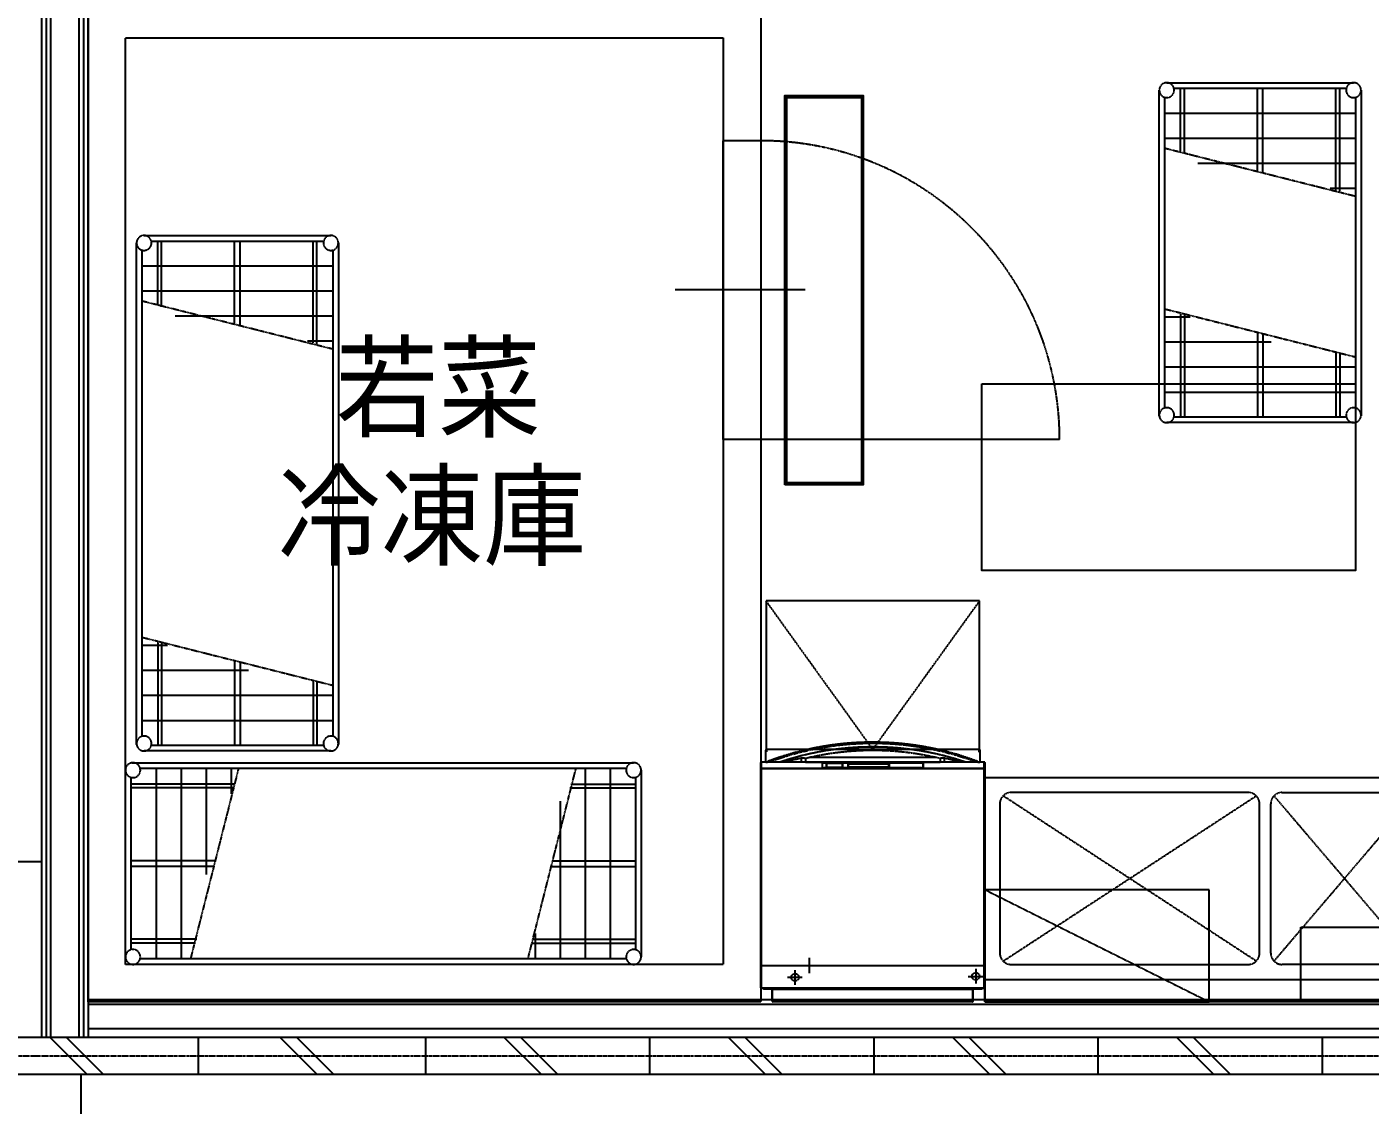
# Model space of a CAD drawing. Header units: millimetres. Extents: x 0 to 181737, y 0 to 59400.
# Drawn here: x 122034 to 125628, y 17443 to 20330 of the extents above; entities that cross this region are included whole.
import ezdxf
from ezdxf.enums import TextEntityAlignment as Align

# ---------------------------------------------------------------- set-up
doc = ezdxf.new("R2010")
doc.units = ezdxf.units.MM
doc.header["$LTSCALE"] = 0.2
doc.linetypes.add('CENTER', pattern=[50.8, 31.75, -6.35, 6.35, -6.35])
doc.linetypes.add('HIDDEN', pattern=[9.525, 6.35, -3.175])
for name, color, linetype in [('A_什器', 9, 'HIDDEN'), ('A_室名', 8, 'Continuous'), ('A_建築', 8, 'Continuous')]:
    doc.layers.add(name, color=color, linetype=linetype)
doc.layers.add('A_通芯', color=8, linetype='CENTER', plot=False)
doc.styles.get("Standard").update_dxf_attribs({"font": 'simplex.shx', "width": 0.8, "bigfont": 'extfont2.shx'})

msp = doc.modelspace()

# ---------------------------------------------------------------- linework, layer by layer
at = {"layer": 'A_什器'}
for p, q in [((125084, 20180.29), (125584, 20180.29)), ((125064, 19287.29), (125064, 20160.29)), ((125079, 19309.65), (125079, 20140.92)), ((125103.37, 20165.29), (125564.64, 20165.29)), ((125121.15, 19992.57), (125121.15, 20165.29)), ((125131.15, 19989.55), (125131.15, 20165.29)), ((125326.5, 19943.29), (125326.5, 20165.29)), ((125341.5, 19938.76), (125341.5, 20165.29)), ((125536.85, 19892.49), (125536.85, 20165.29)), ((125546.85, 19889.47), (125546.85, 20165.29)), ((125589, 20140.92), (125589, 19309.65)), ((125604, 20160.29), (125604, 19287.29)), ((125589, 20098.29), (125079, 20098.29)), ((123897.3, 19225), (123897.3, 20025)), ((123997.31, 20025), (123897.3, 20025)), ((123997.3, 20025), (123997.3, 19225)), ((123997.31, 20025), (123997.31, 19225)), ((125589, 20031.29), (125079, 20031.29)), ((125079, 20005.29), (125589, 19876.75)), ((125589, 19964.29), (125166.89, 19964.29)), ((125589, 19897.29), (125520.94, 19897.29)), ((122347.13, 19771.35), (122847.13, 19771.35)), ((122327.13, 18408.35), (122327.13, 19751.35)), ((122366.5, 19756.35), (122827.77, 19756.35)), ((122384.28, 19583.63), (122384.28, 19756.35)), ((122394.28, 19580.61), (122394.28, 19756.35)), ((122589.63, 19534.34), (122589.63, 19756.35)), ((122604.63, 19529.82), (122604.63, 19756.35)), ((122799.98, 19483.55), (122799.98, 19756.35)), ((122809.98, 19480.53), (122809.98, 19756.35)), ((122867.13, 19751.35), (122867.13, 18408.35)), ((122342.13, 18430.71), (122342.13, 19731.98)), ((122852.13, 19731.98), (122852.13, 18430.71)), ((122852.13, 19689.35), (122342.13, 19689.35)), ((122852.13, 19622.35), (122342.13, 19622.35)), ((122342.13, 19596.35), (122852.13, 19467.81)), ((123768.44, 19626.26), (124116.87, 19626.26)), ((123768.45, 19626.26), (124116.89, 19626.26)), ((125589, 19445.29), (125079, 19573.82)), ((125121.15, 19561.11), (125121.15, 19285.29)), ((125131.15, 19558.09), (125131.15, 19285.29)), ((122852.13, 19555.35), (122430.02, 19555.35)), ((125079, 19553.29), (125147.06, 19553.29)), ((122852.13, 19488.35), (122784.08, 19488.35)), ((125079, 19486.29), (125363.12, 19486.29)), ((125326.5, 19511.82), (125326.5, 19285.29)), ((125341.5, 19507.29), (125341.5, 19285.29)), ((125536.85, 19461.02), (125536.85, 19285.29)), ((125546.85, 19458.01), (125546.85, 19285.29)), ((125079, 19419.29), (125589, 19419.29)), ((125079, 19352.29), (125589, 19352.29)), ((125584, 19270.29), (125084, 19270.29)), ((125564.64, 19285.29), (125103.37, 19285.29)), ((124797.31, 19225), (123897.3, 19225)), ((124582.8, 18793), (124011.8, 18793)), ((124011.8, 18793), (124011.8, 18396)), ((124297.3, 18396), (124011.8, 18793)), ((124582.8, 18793), (124297.3, 18396)), ((124582.8, 18396), (124582.8, 18793)), ((122852.13, 18566.35), (122342.13, 18694.88)), ((122342.13, 18674.35), (122410.19, 18674.35)), ((122384.28, 18682.16), (122384.28, 18406.35)), ((122394.28, 18679.15), (122394.28, 18406.35)), ((122589.63, 18632.88), (122589.63, 18406.35)), ((122604.63, 18628.35), (122604.63, 18406.35)), ((122342.13, 18607.35), (122626.25, 18607.35)), ((122799.98, 18582.08), (122799.98, 18406.35)), ((122809.98, 18579.06), (122809.98, 18406.35)), ((122342.13, 18540.35), (122852.13, 18540.35)), ((122342.13, 18473.35), (122852.13, 18473.35)), ((122827.77, 18406.35), (122366.5, 18406.35)), ((122847.13, 18391.35), (122347.13, 18391.35)), ((124010.9, 18394.05), (124010.9, 18394.03)), ((124010.9, 18388.29), (124010.9, 18394.03)), ((124010.9, 18388.29), (124010.9, 18394.03)), ((124010.9, 18388.29), (124012.9, 18388.29)), ((124010.9, 18361.73), (124010.9, 18388.29)), ((124010.9, 18361.5), (124010.9, 18388.29)), ((124011.8, 18396), (124582.8, 18396)), ((124012.85, 18388.31), (124012.57, 18388.29)), ((124012.85, 18395.86), (124012.85, 18396)), ((124012.85, 18396), (124125.78, 18396)), ((124012.85, 18396), (124125.78, 18396)), ((124012.85, 18395.86), (124012.85, 18388.31)), ((124012.85, 18395.86), (124125.17, 18395.86)), ((124012.9, 18388.31), (124012.85, 18388.31)), ((124012.9, 18388.29), (124012.9, 18388.31)), ((124105.95, 18371.99), (124105.74, 18371.95)), ((124105.74, 18371.96), (124105.74, 18371.96)), ((124105.74, 18371.96), (124105.74, 18371.96)), ((124105.81, 18371.71), (124105.81, 18361.5)), ((124106.69, 18372.13), (124105.95, 18371.99)), ((124107.42, 18372.23), (124106.69, 18372.13)), ((124108.15, 18372.3), (124107.42, 18372.23)), ((124108.88, 18372.35), (124108.15, 18372.3)), ((124109.6, 18372.36), (124108.88, 18372.35)), ((124110.32, 18372.35), (124109.6, 18372.36)), ((124111.01, 18372.32), (124110.32, 18372.35)), ((124111.69, 18372.26), (124111.01, 18372.32)), ((124112.33, 18372.19), (124111.69, 18372.26)), ((124112.94, 18372.1), (124112.33, 18372.19)), ((124113.51, 18372), (124112.94, 18372.1)), ((124114.05, 18371.89), (124113.51, 18372)), ((124114.54, 18371.78), (124114.05, 18371.89)), ((124115, 18371.67), (124114.54, 18371.78)), ((124115.4, 18371.56), (124115, 18371.67)), ((124115.75, 18371.45), (124115.4, 18371.56)), ((124116.05, 18371.35), (124115.75, 18371.45)), ((124116.31, 18371.26), (124116.05, 18371.35)), ((124116.49, 18371.18), (124116.31, 18371.26)), ((124116.66, 18371.09), (124116.49, 18371.18)), ((124116.74, 18371.05), (124116.66, 18371.09)), ((124116.79, 18371), (124116.74, 18371.05)), ((124116.83, 18370.95), (124116.79, 18371)), ((124116.86, 18370.87), (124116.83, 18370.95)), ((124116.86, 18370.8), (124116.86, 18370.87)), ((124116.87, 18370.8), (124116.87, 18361.5)), ((124131.17, 18374.4), (124463.43, 18374.4)), ((124468.82, 18396), (124581.75, 18396)), ((124468.82, 18396), (124581.75, 18396)), ((124469.43, 18395.86), (124581.75, 18395.86)), ((124477.73, 18370.8), (124477.73, 18361.5)), ((124477.77, 18370.95), (124477.74, 18370.86)), ((124477.74, 18370.86), (124477.74, 18370.8)), ((124477.82, 18371.01), (124477.77, 18370.95)), ((124477.9, 18371.07), (124477.82, 18371.01)), ((124478.03, 18371.14), (124477.9, 18371.07)), ((124478.21, 18371.22), (124478.03, 18371.14)), ((124478.44, 18371.31), (124478.21, 18371.22)), ((124478.72, 18371.41), (124478.44, 18371.31)), ((124479.05, 18371.51), (124478.72, 18371.41)), ((124479.44, 18371.62), (124479.05, 18371.51)), ((124479.87, 18371.74), (124479.44, 18371.62)), ((124480.34, 18371.85), (124479.87, 18371.74)), ((124480.85, 18371.95), (124480.34, 18371.85)), ((124481.4, 18372.06), (124480.85, 18371.95)), ((124481.99, 18372.15), (124481.4, 18372.06)), ((124482.61, 18372.23), (124481.99, 18372.15)), ((124483.27, 18372.29), (124482.61, 18372.23)), ((124483.94, 18372.34), (124483.27, 18372.29)), ((124484.63, 18372.36), (124483.94, 18372.34)), ((124485.33, 18372.36), (124484.63, 18372.36)), ((124486.03, 18372.33), (124485.33, 18372.36)), ((124486.75, 18372.28), (124486.03, 18372.33)), ((124487.49, 18372.19), (124486.75, 18372.28)), ((124488.25, 18372.07), (124487.49, 18372.19)), ((124488.86, 18371.95), (124488.25, 18372.07)), ((124488.79, 18371.71), (124488.79, 18361.5)), ((124488.86, 18371.96), (124488.86, 18371.96)), ((124488.86, 18371.96), (124488.86, 18371.96)), ((124581.7, 18388.31), (124581.7, 18388.29)), ((124581.75, 18388.31), (124581.7, 18388.31)), ((124581.7, 18388.29), (124583.7, 18388.29)), ((124581.75, 18396), (124581.75, 18395.86)), ((124581.75, 18388.31), (124581.75, 18395.86)), ((124582.03, 18388.29), (124581.75, 18388.31)), ((124583.7, 18394.03), (124583.7, 18394.05)), ((124583.7, 18394.03), (124583.7, 18388.29)), ((124583.7, 18394.03), (124583.7, 18388.29)), ((124583.7, 18388.29), (124583.7, 18361.73)), ((124583.7, 18388.29), (124583.7, 18361.73)), ((122297.3, 17840), (122297.3, 18340)), ((122314.3, 18360), (123657.3, 18360)), ((122336.66, 18345), (123637.93, 18345)), ((122379.3, 18345), (122379.3, 17835)), ((122446.3, 18345), (122446.3, 17835)), ((122472.3, 17835), (122600.83, 18345)), ((122513.3, 18345), (122513.3, 18060.89)), ((122580.3, 18345), (122580.3, 18276.94)), ((123502.3, 18345), (123373.76, 17835)), ((123528.3, 17835), (123528.3, 18345)), ((123595.3, 17835), (123595.3, 18345)), ((123677.3, 18340), (123677.3, 17840)), ((123997.3, 18344.07), (123997.3, 18360.25)), ((123997.3, 18344.07), (123997.3, 18360.25)), ((123998.1, 18344.13), (123997.3, 18344.13)), ((123997.3, 17757.4), (123997.3, 18344.13)), ((123997.3, 17757.4), (123997.3, 18344.13)), ((123998.1, 18344.07), (123998.1, 18344.49)), ((123998.23, 18344.49), (123998.9, 18344.49)), ((123998.72, 18361.46), (123998.73, 18361.46)), ((123998.72, 18361.46), (123998.73, 18361.46)), ((123998.73, 18361.46), (123998.81, 18361.5)), ((123998.73, 18361.46), (123998.81, 18361.5)), ((123998.81, 18361.5), (123998.9, 18361.45)), ((124595.79, 18361.5), (123998.81, 18361.5)), ((123998.81, 18361.5), (123998.9, 18361.45)), ((124010.9, 18361.5), (123998.81, 18361.5)), ((124595.7, 18361.45), (123998.9, 18361.45)), ((123998.9, 18361.45), (123998.9, 18345.67)), ((123998.9, 18343.77), (123998.9, 18345.67)), ((123998.9, 18345.67), (124595.7, 18345.67)), ((123998.9, 18343.77), (123998.9, 17757.4)), ((124595.7, 18343.77), (123998.9, 18343.77)), ((124010.9, 18361.73), (124015.8, 18361.73)), ((124010.9, 18361.5), (124010.9, 18361.73)), ((124015.8, 18362.05), (124015.8, 18363.09)), ((124015.8, 18362.05), (124015.8, 18361.5)), ((124116.87, 18361.73), (124477.73, 18361.73)), ((124161.46, 18359.49), (124161.43, 18359.36)), ((124161.43, 18359.36), (124161.43, 18347.44)), ((124161.43, 18347.44), (124161.46, 18347.31)), ((124161.55, 18359.62), (124161.46, 18359.49)), ((124161.46, 18347.31), (124161.55, 18347.19)), ((124161.71, 18359.74), (124161.55, 18359.62)), ((124161.55, 18347.19), (124161.71, 18347.06)), ((124161.93, 18359.86), (124161.71, 18359.74)), ((124161.71, 18347.06), (124161.93, 18346.95)), ((124162.2, 18359.97), (124161.93, 18359.86)), ((124161.93, 18346.95), (124162.2, 18346.84)), ((124162.53, 18360.07), (124162.2, 18359.97)), ((124162.24, 18359), (124162.2, 18358.88)), ((124162.2, 18358.88), (124162.2, 18346.95)), ((124162.2, 18346.84), (124162.53, 18346.73)), ((124162.35, 18359.12), (124162.24, 18359)), ((124162.53, 18359.24), (124162.35, 18359.12)), ((124162.9, 18360.17), (124162.53, 18360.07)), ((124162.77, 18359.36), (124162.53, 18359.24)), ((124162.53, 18346.73), (124162.9, 18346.64)), ((124163.08, 18359.46), (124162.77, 18359.36)), ((124163.33, 18360.25), (124162.9, 18360.17)), ((124162.9, 18346.64), (124163.33, 18346.55)), ((124162.97, 18358.39), (124163.01, 18358.5)), ((124162.97, 18346.67), (124162.97, 18358.39)), ((124163.01, 18358.5), (124163.05, 18358.55)), ((124163.05, 18358.9), (124163.08, 18359.02)), ((124163.05, 18346.98), (124163.05, 18358.9)), ((124163.08, 18346.87), (124163.05, 18346.98)), ((124163.05, 18346.79), (124163.05, 18346.98)), ((124163.08, 18346.67), (124163.05, 18346.79)), ((124163.45, 18359.56), (124163.08, 18359.46)), ((124163.08, 18359.02), (124163.19, 18359.13)), ((124163.19, 18346.76), (124163.08, 18346.87)), ((124163.12, 18346.63), (124163.08, 18346.67)), ((124163.19, 18359.13), (124163.36, 18359.23)), ((124163.36, 18346.65), (124163.19, 18346.76)), ((124163.79, 18360.32), (124163.33, 18360.25)), ((124163.33, 18346.55), (124163.79, 18346.48)), ((124163.36, 18359.23), (124163.6, 18359.33)), ((124163.6, 18346.56), (124163.36, 18346.65)), ((124163.87, 18359.64), (124163.45, 18359.56)), ((124163.6, 18359.33), (124163.9, 18359.42)), ((124163.75, 18346.51), (124163.6, 18346.56)), ((124164.28, 18360.39), (124163.79, 18360.32)), ((124163.79, 18346.48), (124164.28, 18346.42)), ((124164.34, 18359.71), (124163.87, 18359.64)), ((124163.9, 18359.42), (124164.25, 18359.5)), ((124164.25, 18359.5), (124164.65, 18359.57)), ((124164.81, 18360.43), (124164.28, 18360.39)), ((124164.28, 18346.42), (124164.81, 18346.37)), ((124164.84, 18359.76), (124164.34, 18359.71)), ((124164.65, 18359.57), (124165.09, 18359.62)), ((124165.35, 18360.47), (124164.81, 18360.43)), ((124164.81, 18346.37), (124165.35, 18346.33)), ((124165.37, 18359.8), (124164.84, 18359.76)), ((124165.09, 18359.62), (124165.56, 18359.66)), ((124165.91, 18360.49), (124165.35, 18360.47)), ((124165.35, 18346.33), (124165.91, 18346.31)), ((124165.92, 18359.83), (124165.37, 18359.8)), ((124165.56, 18359.66), (124166.05, 18359.68)), ((124166.48, 18360.5), (124165.91, 18360.49)), ((124165.91, 18346.31), (124166.48, 18346.3)), ((124166.48, 18359.84), (124165.92, 18359.83)), ((124166.05, 18359.68), (124166.55, 18359.69)), ((124166.48, 18359.84), (124166.48, 18360.5)), ((124428.13, 18360.5), (124166.48, 18360.5)), ((124166.48, 18359.84), (124166.48, 18359.69)), ((124428.13, 18359.84), (124166.48, 18359.84)), ((124166.48, 18346.33), (124166.48, 18346.3)), ((124428.13, 18346.33), (124166.48, 18346.33)), ((124166.48, 18346.3), (124428.13, 18346.3)), ((124166.55, 18359.69), (124428.05, 18359.69)), ((124172.43, 18357.54), (124172.4, 18357.45)), ((124172.4, 18357.45), (124172.4, 18348.43)), ((124172.46, 18357.57), (124172.43, 18357.54)), ((124173.11, 18357.74), (124173.11, 18348.72)), ((124174.6, 18358.1), (124174.6, 18358.08)), ((124214.7, 18358.1), (124174.6, 18358.1)), ((124214.7, 18358.08), (124174.6, 18358.08)), ((124174.6, 18347.94), (124174.6, 18348.39)), ((124174.6, 18348.39), (124214.7, 18348.39)), ((124174.6, 18347.94), (124214.7, 18347.94)), ((124214.7, 18358.08), (124214.7, 18358.1)), ((124214.7, 18348.39), (124214.7, 18347.94)), ((124216.18, 18348.72), (124216.18, 18357.74)), ((124216.86, 18357.54), (124216.83, 18357.57)), ((124216.9, 18357.45), (124216.86, 18357.54)), ((124216.9, 18348.43), (124216.9, 18357.45)), ((124231.44, 18348.33), (124231.44, 18357.55)), ((124231.63, 18357.41), (124231.81, 18356.77)), ((124231.63, 18357.41), (124231.63, 18348.19)), ((124231.81, 18348.11), (124231.81, 18356.77)), ((124233.15, 18357.94), (124233.15, 18357.75)), ((124233.15, 18357.94), (124339.15, 18357.94)), ((124339.15, 18357.75), (124233.15, 18357.75)), ((124233.15, 18357.75), (124233.15, 18357.08)), ((124233.15, 18357.08), (124339.15, 18357.08)), ((124233.15, 18347.95), (124233.15, 18347.95)), ((124339.15, 18347.95), (124233.15, 18347.95)), ((124339.15, 18347.95), (124233.15, 18347.95)), ((124339.15, 18357.94), (124339.15, 18357.75)), ((124339.15, 18357.75), (124339.15, 18357.08)), ((124339.22, 18347.95), (124339.15, 18347.95)), ((124339.15, 18347.95), (124339.15, 18347.95)), ((124339.51, 18347.96), (124339.22, 18347.95)), ((124339.79, 18347.98), (124339.51, 18347.96)), ((124340.05, 18348.01), (124339.79, 18347.98)), ((124340.27, 18348.05), (124340.05, 18348.01)), ((124340.45, 18348.09), (124340.27, 18348.05)), ((124340.57, 18348.14), (124340.45, 18348.09)), ((124340.66, 18357.41), (124340.49, 18356.77)), ((124340.49, 18356.77), (124340.49, 18348.11)), ((124340.64, 18348.17), (124340.57, 18348.14)), ((124340.67, 18348.19), (124340.64, 18348.17)), ((124340.66, 18348.19), (124340.66, 18357.41)), ((124340.67, 18348.19), (124340.67, 18348.19)), ((124340.85, 18357.55), (124340.85, 18348.33)), ((124428.05, 18359.69), (124428.54, 18359.68)), ((124428.69, 18360.49), (124428.13, 18360.5)), ((124428.13, 18360.5), (124428.13, 18359.84)), ((124428.68, 18359.83), (124428.13, 18359.84)), ((124428.13, 18359.84), (124428.13, 18359.69)), ((124428.13, 18346.3), (124428.13, 18346.33)), ((124428.13, 18346.3), (124428.69, 18346.31)), ((124428.54, 18359.68), (124429.03, 18359.66)), ((124429.23, 18359.8), (124428.68, 18359.83)), ((124429.25, 18360.47), (124428.69, 18360.49)), ((124428.69, 18346.31), (124429.25, 18346.33)), ((124429.03, 18359.66), (124429.5, 18359.62)), ((124429.76, 18359.76), (124429.23, 18359.8)), ((124429.79, 18360.43), (124429.25, 18360.47)), ((124429.25, 18346.33), (124429.79, 18346.37)), ((124429.5, 18359.62), (124429.94, 18359.57)), ((124430.26, 18359.71), (124429.76, 18359.76)), ((124430.32, 18360.39), (124429.79, 18360.43)), ((124429.79, 18346.37), (124430.32, 18346.42)), ((124429.94, 18359.57), (124430.34, 18359.5)), ((124430.73, 18359.64), (124430.26, 18359.71)), ((124430.81, 18360.32), (124430.32, 18360.39)), ((124430.32, 18346.42), (124430.81, 18346.48)), ((124430.34, 18359.5), (124430.69, 18359.42)), ((124430.69, 18359.42), (124430.99, 18359.33)), ((124431.15, 18359.56), (124430.73, 18359.64)), ((124431.27, 18360.25), (124430.81, 18360.32)), ((124430.81, 18346.48), (124431.27, 18346.55)), ((124430.99, 18346.56), (124430.84, 18346.51)), ((124430.99, 18359.33), (124431.23, 18359.23)), ((124431.23, 18346.65), (124430.99, 18346.56)), ((124431.52, 18359.46), (124431.15, 18359.56)), ((124431.23, 18359.23), (124431.4, 18359.13)), ((124431.4, 18346.76), (124431.23, 18346.65)), ((124431.7, 18360.17), (124431.27, 18360.25)), ((124431.27, 18346.55), (124431.7, 18346.64)), ((124431.4, 18359.13), (124431.51, 18359.02)), ((124431.51, 18346.87), (124431.4, 18346.76)), ((124431.51, 18346.67), (124431.47, 18346.63)), ((124431.51, 18359.02), (124431.55, 18358.9)), ((124431.55, 18346.98), (124431.51, 18346.87)), ((124431.55, 18346.79), (124431.51, 18346.67)), ((124431.83, 18359.36), (124431.52, 18359.46)), ((124431.55, 18358.9), (124431.55, 18346.98)), ((124431.55, 18358.55), (124431.59, 18358.5)), ((124431.55, 18346.79), (124431.55, 18346.98)), ((124431.59, 18358.5), (124431.63, 18358.39)), ((124431.63, 18358.39), (124431.63, 18346.67)), ((124432.07, 18360.07), (124431.7, 18360.17)), ((124431.7, 18346.64), (124432.07, 18346.73)), ((124432.08, 18359.24), (124431.83, 18359.36)), ((124432.4, 18359.97), (124432.07, 18360.07)), ((124432.07, 18346.73), (124432.4, 18346.84)), ((124432.25, 18359.12), (124432.08, 18359.24)), ((124432.36, 18359), (124432.25, 18359.12)), ((124432.4, 18358.88), (124432.36, 18359)), ((124432.68, 18359.86), (124432.4, 18359.97)), ((124432.4, 18346.95), (124432.4, 18358.88)), ((124432.4, 18346.84), (124432.68, 18346.95)), ((124432.89, 18359.74), (124432.68, 18359.86)), ((124432.68, 18346.95), (124432.89, 18347.06)), ((124433.05, 18359.62), (124432.89, 18359.74)), ((124432.89, 18347.06), (124433.05, 18347.19)), ((124433.14, 18359.49), (124433.05, 18359.62)), ((124433.05, 18347.19), (124433.14, 18347.31)), ((124433.18, 18359.36), (124433.14, 18359.49)), ((124433.14, 18347.31), (124433.18, 18347.44)), ((124433.18, 18347.44), (124433.18, 18359.36)), ((124578.8, 18362.05), (124578.8, 18363.09)), ((124578.8, 18361.5), (124578.8, 18362.05)), ((124578.8, 18361.73), (124583.7, 18361.73)), ((124583.7, 18361.73), (124583.7, 18361.5)), ((124583.7, 18361.73), (124583.7, 18361.5)), ((124595.79, 18361.5), (124583.7, 18361.5)), ((124595.7, 18361.45), (124595.79, 18361.5)), ((124595.7, 18361.45), (124595.79, 18361.5)), ((124595.7, 18345.67), (124595.7, 18361.45)), ((124595.7, 18345.67), (124595.7, 18343.77)), ((124595.7, 18344.49), (124596.37, 18344.49)), ((124595.7, 17757.4), (124595.7, 18343.77)), ((124595.79, 18361.5), (124595.88, 18361.46)), ((124595.79, 18361.5), (124595.88, 18361.46)), ((124595.88, 18361.46), (124595.89, 18361.44)), ((124595.88, 18361.46), (124595.89, 18361.44)), ((124596.5, 18344.13), (124597.3, 18344.13)), ((124596.5, 18344.13), (124596.5, 18344.07)), ((124597.3, 18360.25), (124597.3, 18344.14)), ((124597.3, 18360.25), (124597.3, 18344.14)), ((124597.3, 18344.13), (124597.3, 17757.4)), ((124597.3, 18344.13), (124597.3, 17757.4)), ((122312.3, 17859.36), (122312.3, 18320.64)), ((122588.11, 18302.85), (122312.3, 18302.85)), ((123489.58, 18302.85), (123662.3, 18302.85)), ((123662.3, 18320.64), (123662.3, 17859.36)), ((124597.3, 18320), (125797.3, 18320)), ((124597.3, 17720), (124597.3, 18320)), ((122585.1, 18292.85), (122312.3, 18292.85)), ((123486.56, 18292.85), (123662.3, 18292.85)), ((125323.51, 17828.79), (124646.09, 18271.21)), ((124646.09, 17828.79), (125323.51, 18271.21)), ((125302.3, 18280), (124667.3, 18280)), ((125371.09, 17828.79), (125748.51, 18271.21)), ((125748.51, 17828.79), (125371.09, 18271.21)), ((125392.3, 18280), (125727.3, 18280)), ((123461.3, 17835), (123461.3, 18257.11)), ((124637.3, 18250), (124637.3, 17850)), ((125332.3, 17850), (125332.3, 18250)), ((125362.3, 17850), (125362.3, 18250)), ((122538.83, 18097.5), (122312.3, 18097.5)), ((122534.3, 18082.5), (122312.3, 18082.5)), ((123435.77, 18082.5), (123662.3, 18082.5)), ((123440.29, 18097.5), (123662.3, 18097.5)), ((124597.3, 18020), (125197.3, 17720)), ((125197.3, 18020), (124597.3, 18020)), ((124597.3, 18020), (124597.3, 17720)), ((125197.3, 17720), (125197.3, 18020)), ((123394.3, 17835), (123394.3, 17903.06)), ((125442.58, 17720), (125442.58, 17920)), ((125442.58, 17920), (125717.58, 17920)), ((122488.03, 17887.15), (122312.3, 17887.15)), ((122485.02, 17877.15), (122312.3, 17877.15)), ((123386.48, 17877.15), (123662.3, 17877.15)), ((123389.5, 17887.15), (123662.3, 17887.15)), ((123637.93, 17835), (122336.66, 17835)), ((124128.4, 17796.8), (124128.4, 17837.2)), ((123657.3, 17820), (122314.3, 17820)), ((123997.3, 17817), (124597.3, 17817)), ((124089.4, 17765.5), (124089.4, 17805.5)), ((124572.9, 17808), (124572.9, 17768)), ((124667.3, 17820), (125302.3, 17820)), ((125727.3, 17820), (125392.3, 17820)), ((124069.4, 17785.5), (124109.4, 17785.5)), ((124552.9, 17788), (124592.9, 17788)), ((124597.3, 17780), (125797.3, 17780)), ((123997.3, 17757.4), (123998.9, 17757.4)), ((123998.59, 17756.83), (123998.28, 17756.92)), ((123998.94, 17756.75), (123998.59, 17756.83)), ((123998.9, 17757.4), (124595.7, 17757.4)), ((123998.9, 17756.6), (123998.95, 17756.6)), ((123998.9, 17756.6), (123998.9, 17755.8)), ((123998.9, 17755.8), (123999.04, 17755.8)), ((123998.9, 17755.8), (123999.04, 17755.8)), ((124595.56, 17755.8), (123999.04, 17755.8)), ((123999.78, 17755.8), (123999.04, 17755.8)), ((123999.75, 17755.44), (123999.78, 17755.8)), ((123999.75, 17755.44), (123999.78, 17755.8)), ((124001.74, 17755.26), (123999.75, 17755.44)), ((124001.74, 17755.26), (123999.75, 17755.44)), ((124001.79, 17755.8), (124001.74, 17755.26)), ((124004.68, 17755.01), (124001.74, 17755.26)), ((124004.68, 17755.01), (124001.74, 17755.26)), ((124004.75, 17755.8), (124004.68, 17755.01)), ((124004.85, 17755.8), (124004.85, 17755)), ((124004.85, 17755), (124028.9, 17755)), ((124004.85, 17755), (124027.15, 17755)), ((124028.3, 17721.95), (124028.3, 17753.85)), ((124028.3, 17753.85), (124029.1, 17753.85)), ((124028.3, 17721.95), (124028.3, 17753.85)), ((124028.9, 17755.8), (124028.9, 17755)), ((124029.1, 17755.8), (124029.1, 17755)), ((124029.1, 17755), (124029.1, 17753.85)), ((124029.1, 17755), (124565.5, 17755)), ((124029.1, 17721.95), (124029.1, 17753.85)), ((124029.1, 17721.95), (124029.1, 17753.85)), ((124029.1, 17753.85), (124565.5, 17753.85)), ((124565.5, 17755.8), (124565.5, 17755)), ((124565.5, 17753.85), (124565.5, 17755)), ((124565.5, 17721.95), (124565.5, 17753.85)), ((124566.3, 17753.85), (124565.5, 17753.85)), ((124565.5, 17721.95), (124565.5, 17753.85)), ((124565.7, 17755), (124565.7, 17755.8)), ((124565.7, 17755), (124589.75, 17755)), ((124566.3, 17721.95), (124566.3, 17753.85)), ((124566.3, 17721.95), (124566.3, 17753.85)), ((124567.45, 17755), (124589.75, 17755)), ((124589.75, 17755.8), (124589.75, 17755)), ((124589.85, 17755.8), (124589.92, 17755.01)), ((124592.86, 17755.26), (124589.92, 17755.01)), ((124592.86, 17755.26), (124589.92, 17755.01)), ((124592.86, 17755.26), (124592.81, 17755.8)), ((124594.85, 17755.44), (124592.86, 17755.26)), ((124594.85, 17755.44), (124592.86, 17755.26)), ((124594.82, 17755.8), (124594.85, 17755.44)), ((124594.82, 17755.8), (124594.85, 17755.44)), ((124595.56, 17755.8), (124594.82, 17755.8)), ((124595.56, 17755.8), (124595.7, 17755.8)), ((124595.56, 17755.8), (124595.7, 17755.8)), ((124595.65, 17756.6), (124595.7, 17756.6)), ((124595.71, 17756.75), (124595.66, 17756.74)), ((124595.7, 17757.4), (124597.3, 17757.4)), ((124595.7, 17756.6), (124595.7, 17755.8)), ((124596.32, 17756.91), (124595.71, 17756.75)), ((124028.3, 17721.95), (124029.1, 17721.95)), ((124029.1, 17721.95), (124029.19, 17721.5)), ((124565.5, 17721.95), (124029.1, 17721.95)), ((124029.19, 17721.5), (124029.38, 17721.23)), ((124564.35, 17720), (124030.25, 17720)), ((124564.35, 17720), (124030.25, 17720)), ((124565.21, 17721.2), (124565.42, 17721.53)), ((124565.42, 17721.53), (124565.5, 17721.95)), ((124566.3, 17721.95), (124565.5, 17721.95)), ((124597.3, 17720), (125197.3, 17720)), ((125797.3, 17720), (124597.3, 17720)), ((125717.58, 17720), (125442.58, 17720))]:
    msp.add_line(p, q, dxfattribs=at)
for points in [[(120892.3, 20425), (122072.3, 20425), (122072.3, 18095), (120892.3, 18095)], [(122197.3, 20400), (123997.3, 20400), (123997.3, 17720), (122197.3, 17720)], [(122297.3, 20300), (123897.3, 20300), (123897.3, 17820), (122297.3, 17820)]]:
    msp.add_lwpolyline(points, close=True, dxfattribs=at)
at = {"layer": 'A_什器', "linetype": 'Continuous'}
msp.add_lwpolyline([(124589, 19374.18), (125589, 19374.18), (125589, 18874.18), (124589, 18874.18)], close=True, dxfattribs=at)
at = {"layer": 'A_什器'}
for centre in [(124089.4, 17785.5), (124572.9, 17788)]:
    msp.add_circle(centre, 10, dxfattribs=at)
for centre, radius, start, end in [((125084, 20160.29), 20, 180, 90), ((125084, 20160.29), 20, 90, 180), ((125584, 20160.29), 20, 90, 0), ((125584, 20160.29), 20, 0, 90), ((123997.31, 19225), 800, 0, 90), ((122347.13, 19751.35), 20, 180, 90), ((122347.13, 19751.35), 20, 90, 180), ((122847.13, 19751.35), 20, 90, 0), ((122847.13, 19751.35), 20, 0, 90), ((125084, 19290.29), 20, 270, 180), ((125584, 19290.29), 20, 0, 270), ((125084, 19290.29), 20, 180, 270), ((125584, 19290.29), 20, 270, 0), ((122347.13, 18411.35), 20, 270, 180), ((122347.13, 18411.35), 20, 180, 270), ((122847.13, 18411.35), 20, 0, 270), ((122847.13, 18411.35), 20, 270, 0), ((124297.3, 17622.54), 792.25, 69.18681, 110.81319), ((124297.3, 17622.54), 791.28, 69.16041, 110.83959), ((124297.3, 17622.54), 788.8, 69.52473, 110.47527), ((124297.3, 17622.54), 792.25, 77.49651, 102.50349), ((124012.85, 18394.05), 1.95, 90, 180), ((124012.85, 18394.05), 1.95, 90, 180), ((124012.8, 18393.96), 1.9, 88.49532, 177.98946), ((124297.3, 17622.54), 779.59, 71.42173, 108.57827), ((124297.3, 17622.54), 779.43, 71.45516, 108.54484), ((124341.81, 17231.9), 1164.24, 101.69889, 104.01035), ((124331.02, 17281.82), 1112.92, 101.67513, 104.03797), ((124104.97, 18371.61), 0.846, 7.33104, 24.65281), ((124109.93, 18354.18), 18.01, 67.34692, 103.23472), ((124297.3, 17622.54), 770, 76.43714, 103.56373), ((124484.72, 18353.57), 18.59, 77.34008, 112.07828), ((124489.63, 18371.61), 0.846, 155.34788, 172.66859), ((124255.95, 17247.7), 1147.88, 76.00428, 78.29635), ((124254.61, 17240.06), 1155.87, 75.97971, 78.30755), ((124581.75, 18394.05), 1.95, 0, 90), ((124581.75, 18394.05), 1.95, 0, 90), ((124581.8, 18393.96), 1.9, 2.01054, 91.50468), ((122317.3, 18340), 20, 90, 180), ((122317.3, 18340), 20, 180, 90), ((123657.3, 18340), 20, 90, 0), ((123657.3, 18340), 20, 0, 90), ((123998.62, 18360.16), 1.32, 77.79519, 176.2285), ((123998.62, 18360.16), 1.32, 77.79519, 176.2285), ((123999, 18347.94), 4.17, 245.95953, 268.63429), ((123998.9, 18344.08), 1.59, 90.1355, 178.10145), ((123999.03, 18345.12), 1.35, 226.77159, 264.69358), ((123998.92, 18344.09), 0.805, 91.09117, 177.2335), ((124161.43, 18358.51), 0.851, 25.31895, 90.34511), ((124161.43, 18346.59), 0.851, 25.31895, 90.34511), ((124165.71, 18356.1), 9.81, 248.67272, 274.462), ((124162.97, 18359.24), 0.851, 205.31895, 270.34511), ((124173.11, 18356.73), 1.01, 89.87188, 134.64839), ((124173.11, 18347.71), 1.01, 89.87188, 134.64839), ((124174.1, 18350.85), 2.95, 234.88645, 279.75812), ((124174.25, 18354.99), 3.13, 83.56601, 124.80569), ((124174.24, 18356.18), 1.93, 79.49554, 125.85989), ((124174.24, 18350.29), 1.93, 234.14011, 280.50446), ((124214.99, 18354.74), 3.38, 57.25139, 95.03711), ((124215.05, 18356.18), 1.93, 54.14011, 100.50446), ((124215.05, 18350.29), 1.93, 259.49554, 305.85989), ((124215.24, 18350.66), 2.77, 258.70086, 306.65457), ((124216.18, 18356.73), 1.01, 45.35161, 90.12812), ((124216.18, 18347.71), 1.01, 45.35161, 90.12812), ((124232.74, 18355.75), 2.22, 79.49554, 125.85989), ((124231.44, 18357.35), 0.199, 15.95018, 90.48179), ((124231.44, 18348.13), 0.199, 15.95018, 90.48179), ((124232.74, 18350.13), 2.22, 234.14011, 280.50446), ((124232.79, 18355.81), 1.97, 79.49554, 125.85989), ((124232.85, 18351.02), 3.09, 246.68517, 275.56045), ((124232.83, 18355.36), 1.74, 79.49554, 125.85989), ((124339.55, 18355.75), 2.22, 54.14011, 100.50446), ((124339.51, 18355.81), 1.97, 54.14011, 100.50446), ((124339.46, 18355.36), 1.74, 54.14011, 100.50446), ((124339.55, 18350.13), 2.22, 259.49554, 305.85989), ((124340.85, 18357.35), 0.199, 89.51821, 164.04982), ((124340.85, 18348.13), 0.199, 89.51821, 164.04982), ((124428.91, 18355.93), 9.64, 265.31448, 291.56102), ((124431.63, 18359.24), 0.851, 269.65489, 334.68105), ((124433.17, 18358.51), 0.851, 89.65489, 154.68105), ((124433.17, 18346.59), 0.851, 89.65489, 154.68105), ((124595.98, 18360.16), 1.33, 3.88178, 102.09452), ((124595.98, 18360.16), 1.33, 3.88178, 102.09452), ((124595.7, 18344.08), 1.59, 1.89855, 89.8645), ((124595.68, 18344.09), 0.805, 2.7665, 88.90883), ((124595.58, 18345.12), 1.35, 275.30642, 313.22841), ((124595.6, 18347.94), 4.17, 271.36571, 294.04047), ((124667.3, 18250), 30, 90, 180), ((125302.3, 18250), 30, 0, 90), ((125392.3, 18250), 30, 90, 180), ((122317.3, 17840), 20, 270, 180), ((122317.3, 17840), 20, 180, 270), ((123657.3, 17840), 20, 0, 270), ((123657.3, 17840), 20, 270, 0), ((124667.3, 17850), 30, 180, 270), ((125302.3, 17850), 30, 270, 0), ((125392.3, 17850), 30, 180, 270), ((123998.9, 17757.4), 1.6, 180, 269.99999), ((123998.9, 17757.4), 1.6, 180, 269.99999), ((123999.17, 17758.01), 1.24, 209.76246, 258.85271), ((123998.9, 17757.4), 0.8, 180, 270), ((124008.67, 17757.46), 9.77, 180.33447, 189.76784), ((124004.85, 17756.95), 1.95, 265, 270), ((124004.85, 17756.95), 1.95, 265, 270), ((124027.15, 17753.85), 1.15, 0, 90), ((124027.15, 17753.85), 1.15, 0, 90), ((124027.15, 17753.85), 1.95, 0, 36.13881), ((124567.45, 17753.85), 1.95, 143.86119, 180), ((124567.45, 17753.85), 1.15, 90, 180), ((124567.45, 17753.85), 1.15, 90, 180), ((124589.75, 17756.95), 1.95, 270, 275), ((124589.75, 17756.95), 1.95, 270, 275), ((124585.93, 17757.46), 9.77, 350.23216, 359.66553), ((124595.41, 17758.04), 1.27, 281.78844, 329.45762), ((124595.7, 17757.4), 0.8, 270, 0), ((124595.7, 17757.4), 1.6, 270.00001, 0), ((124595.7, 17757.4), 1.6, 270.00001, 0), ((124030.25, 17721.95), 1.95, 180.01464, 269.98536), ((124030.25, 17721.95), 1.95, 180.01464, 269.98536), ((124032.35, 17722.55), 3.31, 190.49548, 230.5331), ((124564.35, 17721.95), 1.95, 270.01464, 359.98536), ((124562.59, 17722.35), 2.94, 306.81044, 352.16098), ((124564.35, 17721.95), 1.95, 270.01464, 359.98536)]:
    msp.add_arc(centre, radius, start, end, dxfattribs=at)
at = {"layer": 'A_建築'}
for p, q in [((122072.3, 20525), (122072.3, 17625)), ((122084.8, 20512.5), (122084.8, 17625)), ((122184.8, 20412.5), (122184.8, 17625)), ((122197.3, 20400), (122197.3, 17625)), ((129562.3, 17725), (122197.3, 17725))]:
    msp.add_line(p, q, dxfattribs=at)
at = {"layer": 'A_建築', "linetype": 'Continuous'}
for points in [[(122097.3, 17625), (122097.3, 20500), (123972.3, 20500), (123972.3, 20425), (122172.3, 20425), (122172.3, 17625)], [(130847.3, 17712.5), (130062.3, 17712.5), (130062.3, 18052.5), (129574.8, 18052.5), (129574.8, 17712.5), (122197.3, 17712.5)], [(130922.3, 17647.5), (129997.3, 17647.5), (129997.3, 17987.5), (129639.8, 17987.5), (129639.8, 17647.5), (122197.3, 17647.5)], [(121000.27, 17625), (128666.8, 17625), (128674.8, 17617), (128674.8, 17533), (128666.8, 17525), (121000.27, 17525), (120992.27, 17533), (120992.27, 17617), (121000.27, 17625)], [(122094.59, 17625), (122194.59, 17525)], [(122138.92, 17625), (122238.92, 17525)], [(122492.27, 17625), (122492.27, 17525)], [(122710.38, 17625), (122810.38, 17525)], [(122754.71, 17625), (122854.71, 17525)], [(123100, 17625), (123100, 17525)], [(123310.38, 17625), (123410.38, 17525)], [(123354.71, 17625), (123454.71, 17525)], [(123700, 17625), (123700, 17525)], [(123910.38, 17625), (124010.38, 17525)], [(123954.71, 17625), (124054.71, 17525)], [(124300, 17625), (124300, 17525)], [(124510.38, 17625), (124610.38, 17525)], [(124554.71, 17625), (124654.71, 17525)], [(124900, 17625), (124900, 17525)], [(125110.38, 17625), (125210.38, 17525)], [(125154.71, 17625), (125254.71, 17525)], [(125500, 17625), (125500, 17525)], [(122177.8, 17525), (122177.8, 15562), (113151.8, 15562), (113151.8, 17525)]]:
    msp.add_lwpolyline(points, dxfattribs=at)
at = {"layer": 'A_建築', "linetype": 'Continuous', "lineweight": -3}
for points in [[(124061.89, 19103.76), (124061.89, 20145.76), (124271.89, 20145.76), (124271.89, 19103.76)], [(124064.89, 19106.76), (124064.89, 20142.76), (124268.89, 20142.76), (124268.89, 19106.76)], [(124066.89, 19108.76), (124066.89, 20140.76), (124266.89, 20140.76), (124266.89, 19108.76)]]:
    msp.add_lwpolyline(points, close=True, dxfattribs=at)
at = {"layer": 'A_通芯'}
msp.add_line((106133.21, 17575), (161739.77, 17575), dxfattribs=at)

# ---------------------------------------------------------------- texts
at = {"layer": 'A_室名'}
for s, p in [('若菜', (123134.36, 19355.25)), ('冷凍庫', (123117.52, 19012.15))]:
    msp.add_text(s, height=250, dxfattribs=at).set_placement(p, align=Align.MIDDLE_CENTER)

doc.saveas('drawing.dxf')
